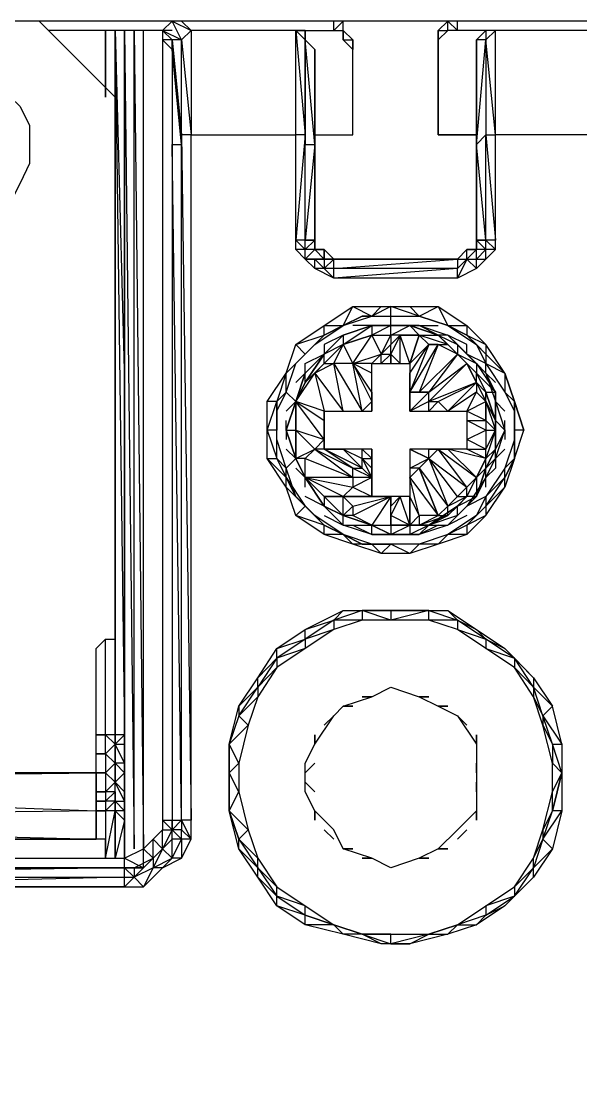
# Model space of a CAD drawing. Header units: millimetres. Extents: x 0 to 3881, y 0 to 2744.
# Drawn here: x 1889.04 to 1903.5, y 2076.06 to 2103.23 of the extents above; entities that cross this region are included whole.
import ezdxf

# ---------------------------------------------------------------- set-up
doc = ezdxf.new("R2010")
doc.units = ezdxf.units.MM

# ---------------------------------------------------------------- blocks, each defined once
blk = doc.blocks.new('A$C147918ED')
at = {"flags": 128}
for points in [[(7.614, 145.321), (27.279, 144.584), (27.279, 145.567), (27.279, 148.529), (27.279, 148.775), (27.524, 149.02), (27.77, 149.02), (27.77, 163.035), (25.805, 165), (9.334, 165), (7.123, 163.035), (7.123, 152.459), (6.632, 152.213)], [(27.279, 145.567), (27.279, 148.529), (27.279, 148.775), (27.524, 149.02), (27.77, 149.02), (27.77, 163.035), (25.805, 165), (9.334, 165), (7.123, 163.035), (7.123, 152.459), (6.632, 152.213)], [(33.419, 165), (29.489, 165), (29.244, 165), (28.998, 164.754), (28.998, 164.509)], [(29.735, 164.754), (29.489, 165)], [(33.91, 164.509), (33.665, 164.754), (33.665, 165), (33.419, 165), (30.963, 165)], [(32.682, 164.509), (32.682, 164.754), (32.437, 164.754), (33.419, 164.754), (33.419, 165)], [(39.068, 165), (36.612, 165), (36.367, 165), (36.121, 164.754), (36.121, 164.509)], [(36.121, 164.509), (36.121, 164.754), (36.367, 164.754), (36.367, 165), (36.612, 164.754), (36.612, 165)], [(40.542, 165), (36.612, 165)], [(29.244, 164.754), (28.507, 164.754), (28.261, 164.754), (28.015, 164.754), (27.77, 164.754), (27.524, 164.754), (26.05, 164.754)], [(27.77, 149.02), (27.77, 146.549), (27.524, 146.549), (27.77, 146.304), (27.77, 146.549), (27.77, 164.754), (28.015, 155.652)], [(27.77, 161.07), (27.77, 164.754), (27.77, 146.549), (27.77, 149.02)], [(28.015, 164.754), (28.261, 143.602), (28.261, 164.754), (28.507, 143.602), (28.507, 164.754)], [(28.015, 155.652), (28.015, 164.754)], [(32.682, 164.509), (32.437, 164.754), (32.682, 162.053), (32.437, 162.053)], [(32.682, 164.509), (32.437, 164.754)], [(40.297, 164.754), (37.595, 164.754), (36.612, 164.754), (36.367, 164.754), (36.121, 164.509), (36.121, 164.263)], [(37.349, 162.053), (37.595, 162.053), (37.349, 164.509), (37.595, 164.754), (37.349, 164.754), (37.103, 164.509)], [(37.103, 159.091), (37.103, 159.336), (37.349, 159.336), (37.349, 162.053), (37.595, 159.336), (37.595, 162.053), (37.595, 164.754)], [(29.244, 164.263), (28.998, 164.509), (28.998, 144.339), (29.244, 144.339), (29.489, 144.339), (29.244, 161.807), (29.489, 161.807), (29.244, 164.263), (29.244, 161.807), (29.244, 144.339)], [(29.244, 164.263), (29.244, 164.509), (28.998, 164.509)], [(32.682, 164.509), (32.682, 161.807)], [(32.928, 164.263), (32.928, 162.053), (33.91, 162.053), (33.91, 164.263), (33.91, 164.509)], [(37.103, 164.509), (37.103, 164.263)], [(32.928, 161.807), (32.928, 164.263)], [(32.928, 162.053), (33.91, 162.053), (33.91, 164.263)], [(29.735, 143.848), (29.735, 144.339), (29.735, 162.053)], [(37.349, 158.845), (37.103, 158.599), (36.612, 158.354), (33.419, 158.354), (32.928, 158.599), (32.682, 158.845), (32.437, 159.091), (32.437, 159.336), (32.437, 162.053)], [(33.419, 158.354), (33.419, 158.599), (33.419, 158.845), (33.174, 159.091), (32.928, 159.091), (32.928, 159.336), (32.682, 159.336), (32.682, 162.053), (32.437, 159.336)], [(64.382, 143.356), (64.136, 143.111), (63.399, 142.62), (62.908, 142.62), (42.016, 142.62), (41.525, 142.62), (41.033, 143.111), (40.542, 143.356), (40.297, 143.848), (40.297, 144.339), (40.297, 162.053), (37.595, 162.053)], [(28.015, 142.865), (28.261, 142.865), (28.015, 142.62), (28.507, 142.62), (28.998, 143.111), (29.489, 143.356), (29.735, 143.848), (29.489, 143.848), (29.489, 144.093), (29.244, 144.093), (29.489, 144.339), (29.489, 161.807)], [(37.349, 158.845), (37.595, 159.091), (37.349, 159.091), (37.349, 159.336), (37.103, 159.336), (37.349, 159.336), (37.103, 161.807)], [(36.612, 158.845), (33.419, 158.845), (33.174, 158.845), (33.419, 158.845), (33.174, 159.091)], [(36.858, 158.845), (37.103, 159.091), (36.858, 159.091)], [(36.612, 158.599), (36.858, 158.845), (36.612, 158.354), (36.612, 158.599), (33.419, 158.354), (33.174, 158.599), (32.928, 158.599), (32.928, 158.845), (32.682, 158.845), (32.928, 158.845), (33.174, 158.845)], [(33.419, 158.599), (33.174, 158.599), (33.419, 158.845)], [(37.349, 152.213), (36.858, 151.722), (36.121, 151.476), (35.384, 151.231), (34.647, 151.231), (33.91, 151.476), (33.174, 151.722), (32.437, 152.213), (32.191, 152.95), (31.7, 153.687), (31.7, 154.424), (31.7, 155.161), (32.191, 155.898), (32.437, 156.634), (33.174, 157.126), (33.91, 157.617), (34.647, 157.617), (35.384, 157.617), (36.121, 157.617), (36.858, 157.126), (37.349, 156.634)], [(37.349, 152.213), (37.84, 152.95), (37.349, 152.459), (37.349, 152.213), (36.858, 151.968), (36.858, 151.722), (36.367, 151.722), (36.121, 151.476), (35.63, 151.476), (35.384, 151.231), (34.893, 151.476), (34.647, 151.231), (34.402, 151.476), (33.91, 151.476), (33.665, 151.722), (33.174, 151.722), (33.174, 151.968), (33.665, 151.722), (33.174, 151.968), (32.928, 152.213), (32.682, 152.459), (32.437, 152.704), (32.191, 153.196), (32.191, 153.441), (31.945, 153.687), (31.945, 154.178), (31.945, 154.424), (31.945, 154.915), (32.191, 155.406), (32.437, 156.143), (32.928, 156.634), (33.665, 157.126), (34.156, 157.371), (34.893, 157.371), (35.63, 157.371), (36.367, 157.126), (37.103, 156.634), (37.349, 156.143), (37.84, 155.406), (38.086, 154.915), (38.086, 154.178), (37.84, 153.441), (37.349, 152.704), (37.103, 152.213), (36.367, 151.722), (35.63, 151.476), (34.893, 151.476), (34.156, 151.476), (33.665, 151.722), (32.928, 152.213), (32.437, 152.704), (32.191, 153.441), (31.945, 154.178), (31.945, 154.915), (31.945, 155.161), (32.191, 155.406), (32.191, 155.898), (32.437, 156.143), (32.682, 156.389), (32.928, 156.634), (33.174, 156.88), (33.665, 157.126), (33.174, 156.88), (33.174, 157.126), (33.665, 157.126), (33.91, 157.617), (34.402, 157.371), (34.647, 157.617), (34.893, 157.617), (35.384, 157.617), (35.63, 157.371), (36.121, 157.617), (36.367, 157.126), (36.858, 157.126), (36.858, 156.88), (37.349, 156.634), (37.349, 156.389), (37.84, 155.898), (37.349, 156.634)], [(34.893, 157.371), (35.63, 157.371), (34.893, 157.617)], [(34.402, 157.126), (34.893, 157.126), (34.893, 157.371)], [(33.665, 156.88), (34.402, 157.126), (33.91, 157.126)], [(35.384, 157.126), (34.893, 157.126), (35.63, 157.126), (36.121, 157.126)], [(34.893, 157.126), (35.384, 157.126)], [(36.612, 156.634), (36.367, 156.88), (36.121, 156.88), (36.367, 156.634), (35.63, 156.88), (36.121, 156.88), (35.384, 157.126)], [(35.63, 157.126), (36.367, 156.88)], [(32.191, 154.915), (32.437, 155.161), (32.682, 155.898), (32.682, 156.143), (33.174, 156.389), (33.665, 156.88), (33.174, 156.634), (33.174, 156.389), (32.682, 155.898), (32.437, 155.652)], [(32.191, 155.898), (32.682, 156.389), (32.437, 156.634), (33.174, 156.88), (32.682, 156.389)], [(32.928, 155.898), (33.665, 154.915), (34.156, 154.915), (33.91, 156.143), (34.402, 156.88), (34.647, 156.389), (34.402, 156.143), (34.647, 156.143), (34.647, 156.389)], [(34.402, 155.898), (34.402, 156.143), (33.91, 156.143), (34.647, 156.389), (34.893, 156.88), (34.893, 156.634), (35.138, 156.88)], [(34.893, 156.389), (34.893, 156.634), (34.647, 156.389), (34.893, 156.389), (34.647, 156.143), (34.893, 156.143), (34.893, 156.389), (34.893, 156.143), (35.138, 156.143), (35.384, 156.143), (35.138, 156.88), (35.63, 156.88), (35.384, 156.143), (35.63, 156.88), (35.138, 156.88), (34.893, 156.88)], [(32.928, 155.898), (33.174, 154.915), (33.665, 154.915), (33.419, 156.143), (33.665, 156.634), (33.91, 156.143), (33.419, 156.143), (34.156, 154.915)], [(35.875, 155.161), (35.875, 155.406), (35.63, 155.406), (35.384, 155.406), (35.875, 155.406), (35.384, 154.915), (35.384, 155.406), (36.121, 156.634), (35.875, 156.634), (35.384, 155.406), (35.384, 155.898), (35.875, 156.634), (35.384, 156.143), (35.384, 155.898)], [(37.103, 155.652), (35.875, 155.161), (36.121, 155.161), (35.875, 154.915), (36.367, 154.915), (36.121, 155.161), (37.103, 155.652), (36.858, 156.143), (36.612, 156.389), (36.121, 156.634), (35.63, 155.406), (36.612, 156.389), (35.875, 155.406), (36.858, 156.143), (35.875, 155.161)], [(35.875, 156.634), (36.367, 156.634)], [(36.121, 156.634), (36.367, 156.634), (36.612, 156.389), (36.858, 156.143), (37.103, 155.652), (37.103, 155.406), (37.349, 155.161)], [(32.437, 155.161), (32.928, 155.898), (32.682, 155.652), (33.174, 156.143), (33.174, 156.389)], [(32.682, 155.652), (33.174, 156.389)], [(33.174, 153.933), (33.174, 154.178), (33.174, 154.669), (33.174, 154.915), (33.665, 154.915), (34.156, 154.915), (34.402, 154.915), (34.402, 156.143), (34.647, 156.143), (34.893, 156.143), (35.138, 156.143), (35.384, 156.143), (35.384, 155.898), (35.384, 155.406), (35.384, 154.915), (35.875, 154.915), (36.367, 154.915), (36.858, 154.915), (36.858, 154.669), (36.858, 154.178), (36.858, 153.933), (36.367, 153.933), (35.875, 153.933), (35.384, 153.933), (35.384, 153.441), (35.384, 153.196), (35.384, 152.704), (35.138, 152.704), (34.893, 152.704), (34.647, 152.704), (34.402, 152.704), (34.402, 153.933)], [(34.402, 155.406), (34.402, 155.898), (33.91, 156.143)], [(34.402, 155.406), (34.402, 155.898), (34.402, 156.143)], [(32.437, 154.424), (32.437, 155.161), (32.682, 155.898)], [(32.437, 155.161), (32.682, 155.652), (32.682, 155.898)], [(37.595, 155.652), (37.349, 155.898), (37.595, 155.161), (37.595, 155.406)], [(36.367, 154.915), (37.103, 155.652), (37.103, 155.406), (36.367, 154.915), (36.858, 154.915), (37.103, 155.406), (37.349, 155.161), (37.349, 154.669), (36.858, 154.915), (36.858, 154.669), (37.349, 154.669), (37.349, 154.424), (36.858, 154.669), (36.858, 154.178), (37.349, 154.424), (37.349, 153.933)], [(31.7, 154.424), (31.945, 155.161), (31.945, 154.424), (31.7, 154.424), (31.945, 153.687), (31.945, 154.424)], [(32.191, 154.424), (32.437, 155.161), (32.191, 154.424), (32.437, 155.161), (32.191, 155.406)], [(33.174, 154.178), (33.174, 153.933), (33.174, 154.178), (33.174, 154.669), (33.174, 154.915), (32.437, 155.161)], [(36.858, 154.915), (37.349, 155.161), (37.595, 154.669), (37.349, 155.406), (37.595, 154.669), (37.595, 155.406), (37.595, 155.161), (37.595, 154.669), (37.595, 154.424), (37.595, 153.933), (37.349, 153.441), (37.595, 153.933), (37.349, 153.687), (36.367, 153.933), (37.103, 153.196), (37.349, 153.687), (36.858, 153.933), (36.367, 153.933)], [(37.84, 154.915), (37.595, 155.161), (37.84, 154.424), (37.84, 154.669)], [(32.437, 153.687), (32.191, 154.424), (32.191, 154.669)], [(32.191, 154.424), (32.191, 154.178)], [(33.174, 152.213), (33.665, 151.968), (33.174, 152.459), (32.682, 153.196), (32.437, 153.687), (32.437, 154.424), (32.437, 153.687), (32.682, 153.196), (33.174, 152.459), (32.682, 152.704)], [(37.349, 154.424), (37.595, 154.424), (37.349, 153.687), (37.349, 153.933), (37.595, 154.424)], [(37.84, 153.933), (37.595, 153.687), (37.84, 154.424), (37.84, 154.178)], [(38.086, 153.687), (38.332, 154.424), (38.086, 154.424)], [(32.191, 153.441), (32.437, 153.687), (32.191, 153.933)], [(32.928, 153.933), (33.91, 153.196), (32.682, 153.196), (32.682, 153.687), (33.91, 153.196), (33.91, 152.95), (34.402, 152.704), (33.665, 152.704), (33.91, 152.459), (34.893, 152.704), (34.402, 152.704), (33.665, 152.704), (34.893, 152.704)], [(33.91, 153.441), (34.402, 153.196), (33.91, 153.196), (33.91, 153.441), (34.156, 153.441), (33.174, 153.933), (33.665, 153.933), (34.156, 153.441), (34.156, 153.687), (34.402, 153.196), (34.156, 153.441)], [(34.402, 152.704), (34.402, 153.196), (34.402, 153.441), (34.402, 153.933), (34.156, 153.933), (33.665, 153.933), (33.174, 153.933)], [(34.402, 153.196), (34.402, 153.441), (34.156, 153.687), (34.402, 153.687), (34.402, 153.441), (34.402, 153.933), (34.402, 152.704), (34.402, 153.196), (33.91, 152.95)], [(36.121, 153.933), (36.367, 153.933), (35.875, 153.933), (36.121, 153.933), (35.875, 153.687), (36.858, 152.95), (36.612, 152.704), (36.858, 152.704), (36.858, 152.95), (37.103, 153.196), (37.349, 153.687), (37.349, 153.933)], [(35.63, 153.441), (35.875, 153.687)], [(35.875, 151.968), (36.612, 152.459), (36.367, 152.213), (36.858, 152.704), (36.612, 152.459), (37.103, 152.704), (36.858, 152.704), (37.103, 153.196), (37.103, 152.704), (37.349, 153.196), (37.349, 153.441), (37.349, 153.687), (37.103, 153.196), (37.349, 153.441), (37.103, 152.704)], [(32.682, 152.95), (32.682, 153.196), (32.437, 153.441)], [(35.63, 153.441), (36.367, 152.459), (36.121, 152.213)], [(33.91, 151.968), (34.402, 151.722), (33.665, 151.968), (33.665, 152.213), (33.174, 152.459), (33.665, 152.213), (33.174, 152.704), (32.682, 153.196), (33.174, 152.704), (33.174, 152.459)], [(35.384, 153.196), (35.384, 152.704)], [(37.349, 152.95), (37.349, 153.196), (36.858, 152.459)], [(33.665, 151.968), (34.402, 151.968), (33.665, 152.213), (33.665, 152.704)], [(35.875, 151.968), (36.367, 152.213), (35.63, 151.968), (35.875, 151.968), (35.384, 151.968), (35.138, 152.704), (34.893, 152.704), (34.893, 152.459), (35.138, 152.704), (34.893, 152.213), (34.893, 152.459)], [(34.893, 151.968), (35.384, 151.968), (34.893, 152.213), (34.893, 151.968), (34.893, 152.213), (34.893, 152.459), (34.893, 152.704)], [(35.63, 151.968), (35.384, 151.968), (35.384, 152.704), (35.138, 152.704)], [(35.63, 152.213), (35.384, 152.704), (35.384, 151.968), (35.63, 152.213), (35.63, 151.968), (36.121, 152.213), (36.367, 152.213), (36.367, 152.459), (36.858, 152.704)], [(37.349, 152.704), (36.858, 152.459), (36.367, 151.968)], [(36.858, 151.968), (37.349, 152.459), (37.103, 152.213), (36.858, 151.968), (36.367, 151.722), (35.63, 151.476), (34.893, 151.476)], [(36.858, 152.213), (36.367, 151.968), (35.63, 151.722)], [(36.612, 152.213), (35.875, 151.968)], [(34.402, 151.722), (34.893, 151.722), (34.402, 151.968), (34.893, 151.968), (34.893, 151.722), (35.384, 151.968), (35.384, 151.722), (34.893, 151.722), (35.384, 151.722), (35.63, 151.722), (35.875, 151.968), (35.384, 151.722)], [(36.121, 151.968), (35.63, 151.722), (34.893, 151.722), (35.384, 151.722)], [(38.577, 142.865), (37.84, 142.128), (37.103, 141.637), (36.367, 141.391), (35.384, 141.146), (34.647, 141.146), (33.665, 141.391), (32.682, 141.637), (31.945, 142.128), (31.454, 142.865), (30.963, 143.602), (30.717, 144.584), (30.717, 145.567), (30.717, 146.304), (30.963, 147.286), (31.454, 148.023), (31.945, 148.775), (32.682, 149.266), (33.665, 149.757), (34.647, 149.757), (35.384, 149.757), (36.367, 149.757), (37.103, 149.266), (37.84, 148.775), (38.577, 148.023), (39.068, 147.286)], [(34.893, 149.757), (34.893, 149.511), (34.156, 149.757), (34.156, 149.511), (33.419, 149.511), (33.419, 149.266), (32.682, 149.02), (32.682, 148.775), (31.945, 148.529), (31.945, 148.283), (31.454, 147.778), (31.454, 147.532), (31.209, 146.795), (30.963, 145.813), (30.963, 145.076), (30.717, 145.567)], [(35.875, 149.757), (36.612, 149.511), (35.875, 149.511), (35.875, 149.757), (34.893, 149.511)], [(35.875, 149.757), (36.367, 149.757), (36.612, 149.511), (37.103, 149.266), (37.349, 149.02), (37.84, 148.775), (38.086, 148.529), (38.577, 148.023), (38.577, 147.778), (39.068, 147.286), (38.823, 147.041), (39.314, 146.304), (39.068, 147.286)], [(34.893, 141.146), (34.893, 141.391), (34.156, 141.391), (33.419, 141.637), (32.682, 141.883), (32.682, 142.128), (31.945, 142.374), (31.945, 142.62), (31.454, 143.111), (31.454, 143.356), (30.963, 143.848), (31.209, 144.093), (31.454, 143.356), (31.945, 142.62), (32.682, 142.128), (33.419, 141.637), (34.156, 141.391), (34.893, 141.391), (35.875, 141.391), (36.612, 141.637), (37.349, 142.128), (38.086, 142.62), (38.577, 143.356), (38.823, 144.093), (39.068, 145.076), (39.068, 145.813), (38.823, 146.795), (38.577, 147.532), (38.086, 148.283), (37.349, 148.775), (36.612, 149.266), (35.875, 149.511), (34.893, 149.511), (34.156, 149.511), (33.419, 149.266), (32.682, 148.775), (31.945, 148.283), (31.454, 147.532), (30.963, 147.041)], [(27.524, 146.549), (27.524, 149.02)], [(27.279, 146.058), (27.524, 146.058), (27.279, 146.058), (27.524, 146.058), (27.524, 146.549), (27.279, 146.549)], [(27.524, 146.058), (27.524, 145.567), (27.279, 145.567), (27.524, 145.567), (27.524, 145.076), (27.279, 145.076), (27.524, 145.076), (27.524, 144.83), (27.279, 144.83), (27.524, 144.83), (27.524, 144.584), (27.279, 144.584), (27.524, 144.584), (27.77, 144.83), (27.524, 144.83), (27.77, 145.076), (27.524, 145.076), (27.77, 145.321), (27.524, 145.567), (27.77, 145.813), (27.524, 146.058), (27.77, 146.304), (27.77, 145.813), (27.77, 145.321), (28.015, 145.567), (28.015, 145.813), (27.77, 146.304), (28.015, 146.304), (28.015, 146.549), (28.015, 146.304), (28.015, 145.813), (27.77, 145.813), (28.015, 145.567), (28.015, 145.076)], [(27.77, 144.584), (27.77, 144.83), (27.77, 145.321), (27.77, 145.813), (27.77, 146.304), (27.77, 146.549), (27.77, 146.304), (28.015, 146.549)], [(27.77, 144.83), (27.77, 145.076), (27.77, 145.321)], [(28.015, 144.584), (27.77, 144.584)], [(28.015, 144.339), (27.77, 144.584)], [(28.015, 143.356), (28.015, 144.339), (27.77, 143.356)], [(29.244, 143.848), (29.244, 144.093), (29.244, 144.339), (29.244, 144.093), (28.998, 143.602), (28.752, 143.356), (28.507, 143.111)], [(27.524, 143.848), (8.843, 143.848)], [(11.053, 143.356), (10.071, 143.356), (9.334, 143.602), (10.071, 143.111), (10.071, 143.356), (11.053, 143.111), (11.053, 143.356), (14.983, 143.356), (15.229, 143.356), (15.474, 143.356), (15.72, 143.356), (16.211, 143.356), (16.457, 143.356), (18.436, 143.356), (18.927, 143.356), (19.419, 143.356), (19.664, 143.356), (19.91, 143.356), (27.033, 143.356), (28.015, 143.356), (28.507, 143.602), (28.752, 143.848)], [(22.366, 143.848), (27.279, 143.848)], [(28.015, 143.111), (28.015, 143.356), (28.507, 143.111), (28.507, 143.602), (28.752, 143.356), (28.752, 143.848)], [(28.752, 143.356), (28.998, 143.602), (28.752, 143.111), (29.244, 143.356), (29.244, 143.848), (28.998, 143.602), (29.244, 143.356), (28.998, 143.111), (28.752, 143.111), (28.261, 142.865)], [(34.893, 141.391), (35.875, 141.391), (34.893, 141.146), (35.384, 141.146), (35.875, 141.391), (36.367, 141.391), (36.612, 141.637), (37.103, 141.637), (37.349, 141.883), (37.84, 142.128), (38.086, 142.374), (38.577, 142.865), (38.577, 143.111), (39.068, 143.602), (38.577, 142.865)], [(28.261, 143.111), (28.752, 143.356), (28.507, 143.111)], [(28.015, 142.865), (17.699, 142.62), (18.436, 142.374), (18.927, 142.128), (19.419, 141.637)], [(28.015, 142.62), (28.015, 142.865)], [(37.349, 141.883), (38.086, 142.374), (37.349, 142.128), (37.349, 141.883), (36.612, 141.637), (35.875, 141.391)]]:
    blk.add_lwpolyline(points, dxfattribs=at)
for points in [[(29.489, 164.509), (29.244, 165), (29.735, 164.754), (29.489, 164.509)], [(33.419, 164.754), (33.665, 164.754), (33.665, 165), (33.419, 164.754)], [(27.524, 164.754), (27.524, 163.035)], [(27.77, 164.754), (27.77, 163.035)], [(27.77, 146.549), (27.77, 164.754), (28.015, 146.549), (27.77, 146.549)], [(28.015, 164.754), (28.015, 154.178), (28.015, 143.356)], [(28.015, 164.754), (28.015, 143.356), (28.015, 154.178)], [(29.244, 164.509), (28.998, 164.754), (29.489, 164.509), (29.244, 164.509)], [(32.437, 164.754), (29.735, 164.754), (29.735, 162.053), (32.437, 162.053)], [(32.682, 164.509), (32.682, 164.754)], [(33.665, 164.754), (33.665, 164.509), (33.665, 164.754)], [(37.103, 164.509), (37.349, 164.754), (37.349, 164.509), (37.103, 164.509)], [(29.489, 161.807), (29.244, 164.509), (29.489, 162.053), (29.489, 161.807)], [(29.489, 162.053), (29.489, 164.509), (29.735, 162.053), (29.489, 162.053)], [(32.682, 164.509), (32.682, 162.053), (32.682, 161.807)], [(32.682, 164.509), (32.928, 164.263), (32.928, 161.807), (32.928, 159.336), (32.928, 161.807), (32.682, 159.336), (32.682, 161.807), (32.928, 161.807)], [(32.928, 164.263), (32.682, 164.509)], [(33.665, 164.509), (33.91, 164.509), (33.91, 164.263)], [(36.121, 164.263), (36.121, 164.509)], [(37.103, 164.509), (37.103, 164.263)], [(37.103, 161.807), (37.349, 164.509), (37.349, 162.053), (37.103, 161.807)], [(37.103, 164.509), (37.103, 161.807), (37.103, 159.336), (37.103, 161.807), (37.103, 164.263), (37.103, 161.807)], [(36.121, 162.053), (36.121, 164.263), (36.121, 162.053), (37.103, 162.053)], [(22.612, 162.789), (23.103, 163.035), (23.594, 163.281), (24.086, 163.281), (24.577, 163.281), (25.068, 163.035), (25.314, 162.789), (25.559, 162.298), (25.559, 161.807), (25.559, 161.316), (25.314, 160.81), (25.068, 160.319), (24.577, 160.073), (24.086, 160.073), (23.594, 160.073), (23.103, 160.319), (22.612, 160.81), (22.366, 161.316), (22.366, 161.807), (22.366, 162.298)], [(23.103, 160.319), (22.612, 160.81), (22.366, 161.316), (22.366, 161.807), (22.366, 162.298), (22.612, 162.789), (23.103, 163.035), (23.594, 163.281), (24.086, 163.281), (24.577, 163.281), (25.068, 163.035), (25.314, 162.789), (25.559, 162.298), (25.559, 161.807), (25.559, 161.316), (25.314, 160.81), (25.068, 160.319), (24.577, 160.073), (24.086, 160.073), (23.594, 160.073)], [(29.489, 144.339), (29.489, 162.053), (29.735, 144.339), (29.489, 144.339)], [(37.103, 159.336), (37.103, 161.807), (37.103, 159.336)], [(32.682, 159.091), (32.682, 159.336), (32.437, 159.336), (32.682, 159.091), (32.437, 159.091), (32.682, 158.845)], [(32.928, 159.336), (32.928, 159.091), (33.174, 158.845), (32.682, 158.845), (32.928, 159.091), (32.682, 159.091)], [(32.682, 159.336), (32.928, 159.336)], [(32.928, 159.091), (32.928, 159.336), (32.928, 159.091)], [(37.103, 159.336), (37.103, 159.091), (37.103, 159.336)], [(37.103, 159.091), (37.103, 159.336), (37.349, 159.091), (37.103, 158.845), (37.349, 158.845), (37.349, 159.091)], [(37.349, 159.336), (37.595, 159.091), (37.595, 159.336)], [(33.174, 159.091), (32.928, 159.091), (33.174, 159.091), (33.174, 158.845)], [(36.858, 159.091), (36.612, 158.845), (36.858, 158.845)], [(36.858, 159.091), (36.612, 158.845), (36.858, 158.845), (37.103, 158.599), (37.103, 158.845), (37.103, 159.091), (36.858, 158.845), (37.103, 158.845), (37.103, 159.091)], [(37.103, 159.091), (36.858, 159.091)], [(32.928, 158.845), (33.174, 158.845), (33.174, 158.599)], [(33.419, 158.845), (36.612, 158.845)], [(36.612, 158.845), (36.612, 158.599), (33.419, 158.599)], [(34.893, 157.617), (34.402, 157.371), (34.893, 157.371)], [(33.665, 157.126), (34.402, 157.371), (34.156, 157.371)], [(35.63, 157.371), (36.367, 157.126), (35.63, 157.371)], [(34.402, 157.126), (33.665, 156.88)], [(33.665, 156.634), (34.402, 157.126), (34.402, 156.88), (33.665, 156.634)], [(34.893, 157.126), (34.402, 157.126), (34.893, 157.126), (34.402, 156.88), (34.893, 156.88)], [(35.384, 157.126), (34.893, 157.126)], [(35.384, 157.126), (35.63, 156.88), (34.893, 156.88)], [(35.384, 157.126), (36.121, 156.88), (35.63, 157.126)], [(36.367, 157.126), (36.858, 156.88), (36.367, 157.126)], [(33.665, 156.88), (33.174, 156.389)], [(33.174, 156.389), (33.665, 156.88), (33.665, 156.634), (33.174, 156.389)], [(34.402, 156.88), (33.665, 156.634)], [(34.893, 156.389), (35.138, 156.143), (35.138, 156.88), (34.893, 156.389)], [(35.63, 156.88), (35.875, 156.634)], [(36.121, 156.88), (36.612, 156.634), (36.612, 156.389), (36.367, 156.634), (36.858, 156.143), (36.612, 156.389)], [(36.858, 156.634), (36.367, 156.88), (36.858, 156.389)], [(36.858, 156.88), (37.103, 156.634), (37.349, 156.389)], [(33.665, 156.634), (33.174, 156.143)], [(36.612, 156.634), (37.103, 156.143), (36.858, 156.389)], [(33.174, 156.389), (32.682, 155.898)], [(33.174, 156.389), (32.682, 155.652)], [(36.612, 156.389), (37.103, 156.143), (37.103, 155.898), (36.858, 156.143), (37.103, 155.652), (37.103, 155.898)], [(37.349, 156.143), (36.858, 156.389), (37.349, 155.898)], [(37.349, 156.389), (37.349, 156.143), (37.84, 155.898)], [(33.174, 156.143), (33.419, 156.143), (32.928, 155.898)], [(33.91, 156.143), (34.402, 155.161), (34.402, 155.406), (33.91, 156.143)], [(37.103, 156.143), (37.595, 155.406), (37.349, 155.898)], [(31.945, 155.161), (31.7, 155.161), (32.191, 155.898), (31.945, 155.161)], [(32.682, 155.898), (32.437, 155.161), (32.437, 154.424), (32.437, 155.161)], [(37.349, 155.406), (37.595, 155.406), (37.103, 155.898), (37.349, 155.406), (37.103, 155.652), (37.349, 155.161)], [(37.84, 155.898), (37.84, 155.406), (38.086, 155.161)], [(38.086, 155.161), (37.84, 155.898), (38.086, 155.161)], [(28.015, 155.652), (28.015, 146.549)], [(32.682, 155.652), (32.437, 155.161)], [(32.437, 155.161), (33.174, 154.669), (33.174, 154.178), (32.928, 153.933), (32.437, 154.424), (33.174, 154.178)], [(34.402, 155.161), (34.156, 154.915), (34.402, 154.915)], [(34.402, 155.406), (34.402, 154.915)], [(35.875, 155.161), (35.384, 154.915), (35.875, 154.915)], [(37.349, 155.161), (37.595, 154.424), (37.349, 154.669)], [(38.086, 155.161), (38.086, 154.915), (38.086, 154.424)], [(38.332, 154.424), (38.086, 155.161), (38.332, 154.424)], [(33.174, 153.933), (33.174, 154.915)], [(37.595, 153.933), (37.595, 154.669), (37.595, 153.933), (37.595, 154.669), (37.84, 154.424)], [(32.437, 153.687), (32.191, 154.424), (32.437, 153.687)], [(32.437, 153.687), (32.191, 154.424), (32.437, 154.424), (32.437, 153.687)], [(38.086, 154.178), (38.086, 154.424), (38.086, 153.687)], [(37.349, 153.933), (36.858, 154.178), (36.858, 153.933)], [(32.928, 153.933), (32.682, 153.687), (32.437, 153.687)], [(32.928, 153.933), (33.91, 153.441), (33.174, 153.933), (32.928, 153.933)], [(34.156, 153.687), (34.156, 153.933), (33.665, 153.933)], [(34.402, 153.687), (34.402, 153.933), (34.156, 153.933)], [(35.875, 153.933), (35.384, 153.933), (35.875, 153.687)], [(35.384, 153.933), (35.384, 153.441), (35.875, 153.687)], [(36.121, 153.933), (37.103, 153.196), (36.858, 152.95)], [(37.349, 153.441), (37.595, 153.687), (37.595, 153.933)], [(31.945, 153.687), (32.191, 153.196), (31.7, 153.687)], [(32.682, 153.196), (32.437, 153.687), (32.682, 153.196)], [(32.682, 153.196), (32.437, 153.687), (32.682, 153.196)], [(35.875, 153.687), (36.367, 152.459), (36.612, 152.704)], [(37.349, 153.196), (37.595, 153.687), (37.595, 153.441)], [(37.84, 153.441), (38.086, 153.687), (37.84, 153.196)], [(37.84, 152.95), (37.84, 153.196), (38.086, 153.687), (37.84, 152.95)], [(35.63, 153.441), (35.384, 153.441), (35.384, 153.196)], [(35.63, 153.441), (36.121, 152.213)], [(37.349, 153.441), (37.103, 152.704)], [(32.191, 153.196), (32.682, 152.459), (32.191, 152.95)], [(33.174, 152.704), (32.682, 153.196), (33.174, 152.704)], [(32.682, 153.196), (33.91, 152.95), (33.665, 152.704), (32.682, 153.196)], [(35.384, 153.196), (36.121, 152.213), (35.63, 152.213), (35.384, 153.196)], [(37.349, 152.704), (37.349, 152.459), (37.84, 153.196)], [(33.665, 152.213), (33.174, 152.704), (33.665, 152.213)], [(33.665, 152.704), (33.174, 152.704)], [(34.893, 152.704), (34.402, 151.968), (33.91, 152.213), (33.665, 152.213), (33.91, 152.459), (33.91, 152.213)], [(34.893, 152.704), (34.402, 152.704), (34.893, 152.704)], [(34.647, 152.704), (34.893, 152.704), (34.402, 152.704)], [(36.612, 152.213), (37.103, 152.704), (36.858, 152.459)], [(32.682, 152.459), (33.174, 151.968), (32.437, 152.213)], [(35.875, 151.968), (36.367, 151.968), (36.612, 152.213), (36.612, 152.459)], [(34.402, 151.968), (33.665, 152.213), (34.402, 151.968)], [(34.402, 151.968), (33.665, 152.213), (34.402, 151.968)], [(34.402, 151.968), (34.893, 151.722), (34.402, 151.722)], [(35.384, 151.968), (35.63, 151.968), (34.893, 151.968)], [(34.156, 151.476), (34.402, 151.476), (33.665, 151.722)], [(34.893, 151.476), (34.402, 151.476)], [(33.419, 149.511), (33.665, 149.757), (34.156, 149.757), (33.419, 149.511)], [(34.156, 149.757), (34.647, 149.757), (34.893, 149.757), (34.156, 149.757)], [(34.893, 149.757), (35.875, 149.757), (35.384, 149.757)], [(32.682, 149.02), (32.682, 149.266), (33.419, 149.511), (32.682, 149.02)], [(36.612, 149.511), (36.612, 149.266), (37.349, 149.02)], [(27.77, 149.02), (27.77, 146.549)], [(31.945, 148.529), (31.945, 148.775), (32.682, 149.02), (31.945, 148.529)], [(37.349, 149.02), (37.349, 148.775), (38.086, 148.529)], [(31.454, 147.778), (31.454, 148.023), (31.945, 148.529), (31.454, 147.778)], [(38.086, 148.529), (38.086, 148.283), (38.577, 147.778)], [(30.963, 145.813), (30.717, 146.304), (31.209, 146.795), (30.963, 147.041), (31.454, 147.778), (30.963, 147.286), (30.963, 147.041), (30.717, 146.304), (30.717, 145.567)], [(35.63, 147.532), (36.121, 147.286), (36.612, 147.041), (37.103, 146.304), (37.103, 145.813), (37.103, 145.076), (37.103, 144.584), (36.612, 144.093), (36.121, 143.602), (35.63, 143.356), (34.893, 143.111), (34.402, 143.356), (33.665, 143.602), (33.419, 144.093), (32.928, 144.584), (32.682, 145.076), (32.682, 145.813), (32.928, 146.304), (33.419, 147.041), (33.665, 147.286), (34.402, 147.532), (34.893, 147.778)], [(37.103, 145.076), (37.103, 144.584), (36.612, 144.093), (36.121, 143.602), (35.63, 143.356), (34.893, 143.111), (34.402, 143.356), (33.665, 143.602), (33.419, 144.093), (32.928, 144.584), (32.682, 145.076), (32.682, 145.813), (32.928, 146.304), (33.419, 147.041), (33.665, 147.286), (34.402, 147.532), (34.893, 147.778), (35.63, 147.532), (36.121, 147.286), (36.612, 147.041), (37.103, 146.304), (37.103, 145.813)], [(38.577, 147.778), (38.577, 147.532), (38.823, 147.041)], [(33.91, 147.286), (33.665, 147.286)], [(34.402, 147.532), (34.156, 147.532)], [(35.875, 147.532), (35.63, 147.532)], [(36.367, 147.286), (36.121, 147.286)], [(33.419, 147.041), (33.174, 146.795)], [(36.858, 146.795), (36.612, 147.041)], [(38.823, 146.795), (39.068, 146.304), (39.068, 145.813), (39.314, 145.567), (39.068, 144.584), (38.823, 144.093), (38.823, 143.848), (39.068, 144.584), (39.068, 145.076), (39.314, 145.567), (39.068, 146.304), (38.823, 147.041)], [(27.279, 146.549), (27.524, 146.549), (27.279, 146.549), (27.524, 146.549)], [(32.928, 146.549), (32.928, 146.304)], [(37.103, 146.304), (37.103, 146.549)], [(39.068, 146.304), (39.314, 146.304), (39.314, 145.567)], [(32.928, 145.813), (32.682, 145.567)], [(37.103, 145.567), (37.103, 145.813)], [(7.369, 145.567), (7.614, 145.321), (27.279, 145.567)], [(27.279, 144.584), (27.279, 143.848), (27.279, 144.584), (27.279, 145.567), (27.279, 145.076), (27.279, 144.83)], [(30.717, 145.567), (30.717, 144.584)], [(39.314, 144.584), (39.068, 144.584), (39.314, 145.567), (39.314, 144.584)], [(28.015, 144.83), (27.77, 145.321), (28.015, 145.076), (28.015, 144.83)], [(32.682, 145.321), (32.928, 145.076)], [(37.103, 145.076), (37.103, 145.321)], [(27.77, 144.584), (27.77, 145.076), (27.77, 144.83), (27.77, 144.584)], [(27.77, 144.83), (27.77, 144.584)], [(28.015, 144.584), (27.77, 144.83), (28.015, 144.83), (28.015, 144.584)], [(30.963, 145.076), (31.209, 144.093), (30.717, 144.584)], [(27.279, 144.584), (7.86, 144.339), (27.279, 143.848)], [(27.77, 144.584), (27.524, 144.584), (27.524, 143.356), (27.77, 144.584), (27.77, 143.356)], [(27.77, 144.584), (28.015, 144.339), (28.015, 144.584)], [(30.963, 143.848), (30.717, 144.584), (30.963, 143.848)], [(32.928, 144.584), (32.928, 144.339)], [(37.103, 144.339), (37.103, 144.584)], [(39.068, 143.602), (38.823, 143.848), (39.314, 144.584), (39.068, 143.602)], [(29.244, 144.093), (28.998, 144.339), (28.998, 144.093)], [(29.489, 144.339), (29.489, 144.093), (29.735, 143.848)], [(28.752, 143.848), (28.998, 144.093)], [(28.998, 143.602), (28.998, 144.093), (28.752, 143.848)], [(29.489, 143.848), (29.244, 143.848), (29.244, 144.093), (29.489, 143.848)], [(33.174, 144.093), (33.419, 143.848)], [(36.612, 143.848), (36.858, 144.093)], [(27.524, 143.848), (27.524, 143.356)], [(29.489, 143.356), (29.244, 143.356), (29.489, 143.848), (29.489, 143.356)], [(30.963, 143.848), (31.454, 143.111), (30.963, 143.602)], [(38.577, 143.356), (38.823, 143.848), (38.577, 143.111)], [(33.665, 143.602), (33.91, 143.602)], [(36.121, 143.602), (36.367, 143.602)], [(28.752, 143.356), (28.752, 143.111), (28.507, 142.62), (28.261, 142.865)], [(34.156, 143.356), (34.402, 143.356)], [(35.63, 143.356), (35.875, 143.356)], [(11.053, 142.865), (28.015, 142.865), (28.015, 143.111)], [(11.053, 143.111), (28.015, 143.111)], [(28.507, 143.111), (28.015, 143.111), (28.261, 143.111)], [(28.261, 143.111), (28.261, 142.865), (28.015, 143.111)], [(31.454, 143.111), (31.945, 142.374), (31.454, 142.865)], [(38.086, 142.62), (38.086, 142.374), (38.577, 143.111)], [(28.015, 142.62), (17.699, 142.62)], [(31.945, 142.374), (32.682, 141.883), (31.945, 142.128)], [(32.682, 141.883), (33.419, 141.637), (32.682, 141.637)], [(33.419, 141.637), (34.156, 141.391), (33.665, 141.391)], [(34.156, 141.391), (34.893, 141.146), (34.647, 141.146)]]:
    blk.add_lwpolyline(points, close=True, dxfattribs=at)

msp = doc.modelspace()

# ---------------------------------------------------------------- linework, layer by layer
at = {"color": 8}
msp.add_lwpolyline([(1495.634, 2071.276), (2272.034, 2071.276), (2272.037, 2103.234), (1495.637, 2103.234)], close=True, dxfattribs=at)

# ---------------------------------------------------------------- block references
at = {"color": 7, "ltscale": 3}
msp.add_blockref('A$C147918ED', (1863.695, 1938.234), dxfattribs=at)

doc.saveas('drawing.dxf')
